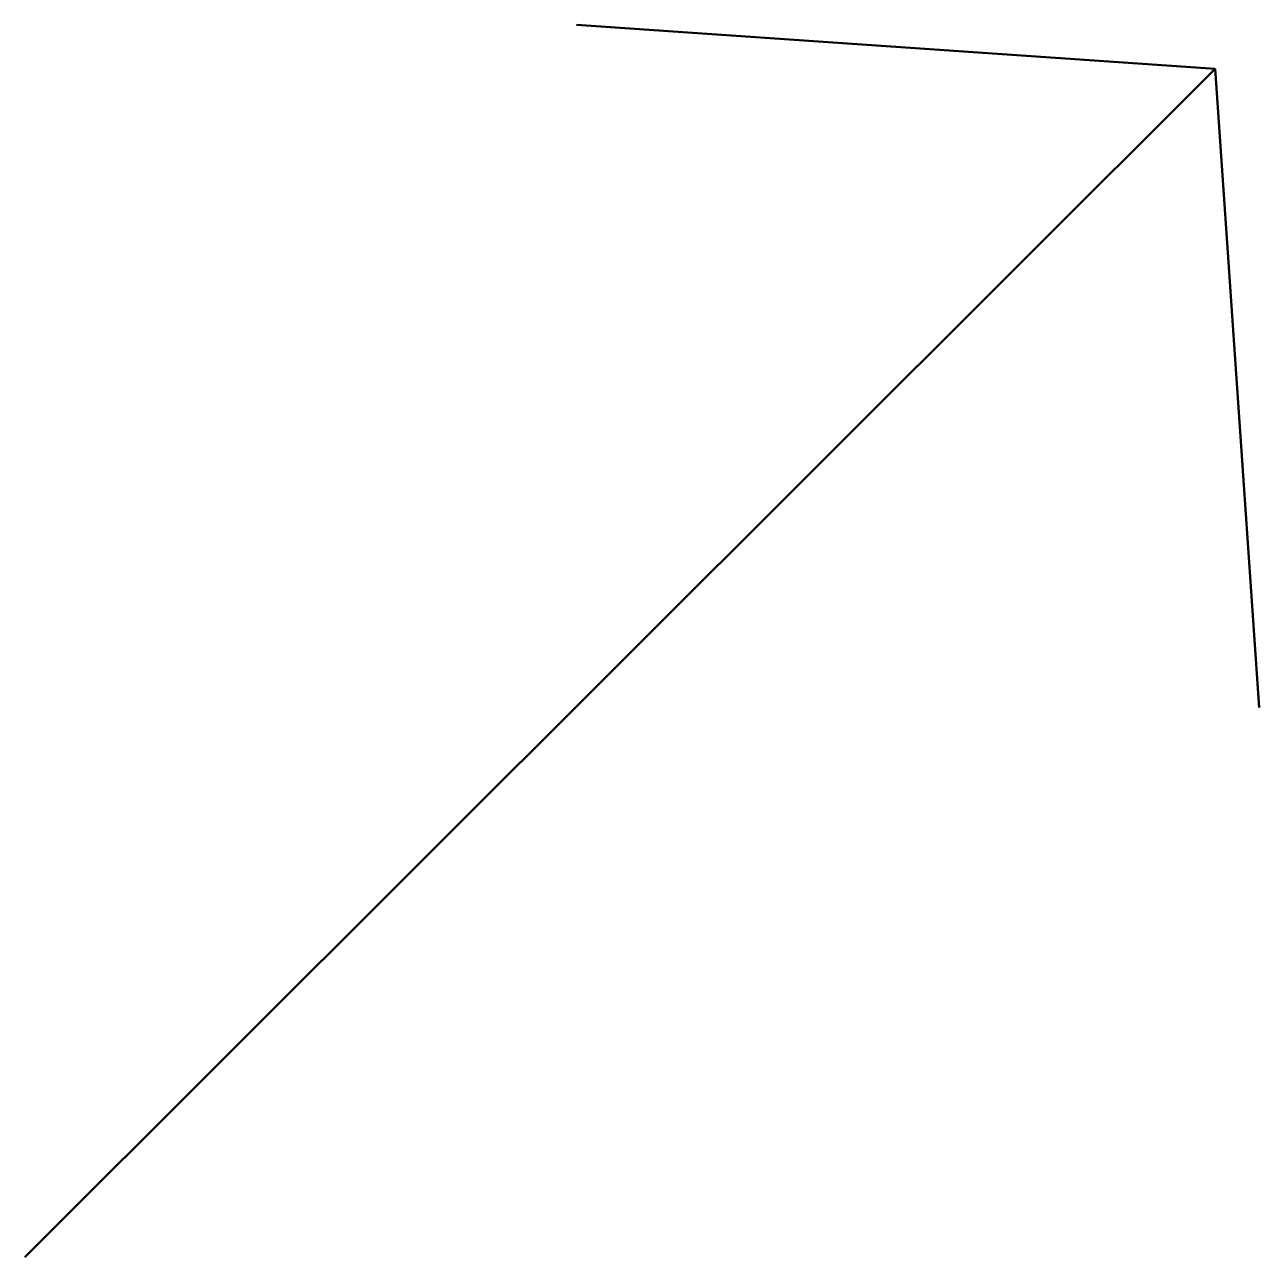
# Model space of a CAD drawing. Extents: x 0.0007 to 0.0374, y 0.0002 to 0.0368.
import ezdxf

# ---------------------------------------------------------------- set-up
doc = ezdxf.new("R2010")
doc.units = 0

msp = doc.modelspace()

# ---------------------------------------------------------------- linework, layer by layer
at = {"lineweight": 50}
for p, q in [((0.017058, 0.03679), (0.036044, 0.035482)), ((0.036044, 0.035482), (0.000657, 0.000159)), ((0.036044, 0.035482), (0.037352, 0.016497))]:
    msp.add_line(p, q, dxfattribs=at)

doc.saveas('drawing.dxf')
